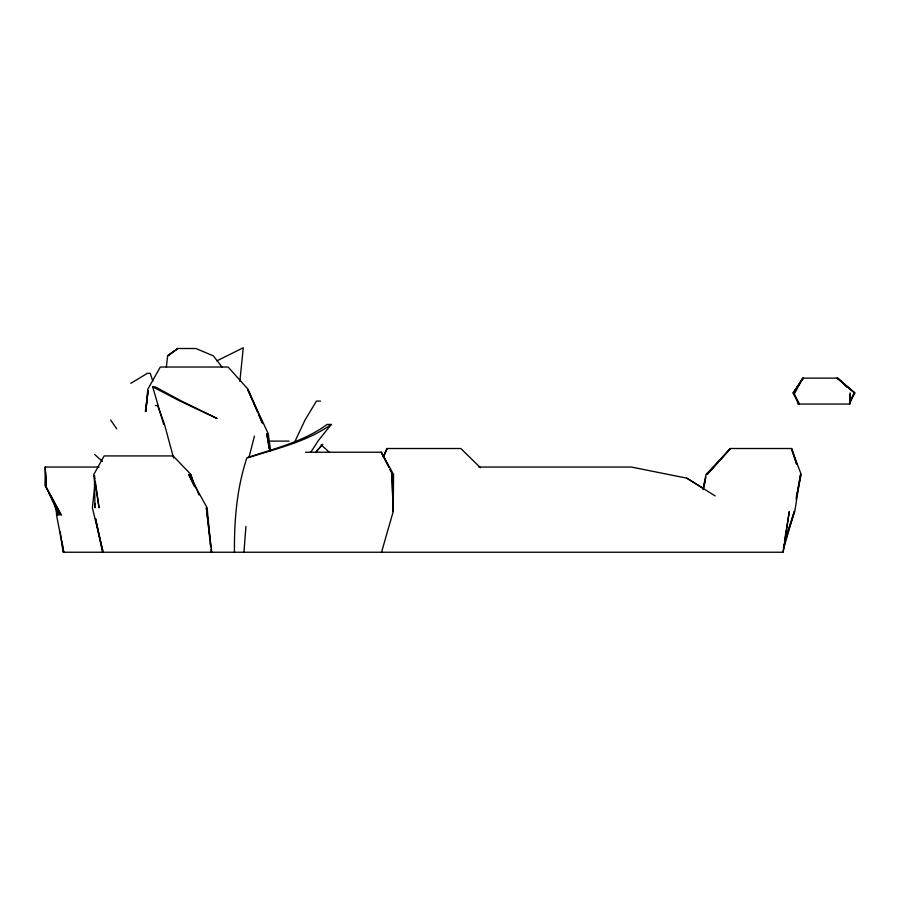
<?xml version="1.0" encoding="UTF-8"?>
<svg xmlns="http://www.w3.org/2000/svg" width="900" height="900" viewBox="0 0 900 900"><rect width="100%" height="100%" fill="white"/><g stroke="black" fill="none" stroke-linecap="round" stroke-linejoin="round"><path stroke-width="1.35" d="M234.45 552.24C234.169 520.403 236.801 488.16 246.915 457.774C274.23 448.56 303.559 441.81 327.127 424.44L331.301 424.44L318.454 440.415L311.051 451.822M850.072 392.951L849.893 404.066L798.03 404.066M45.349 467.044L45 485.561L61.312 515.194L45.495 485.561L58.995 515.194L57.825 511.155M95.153 503.618L95.029 507.791L94.331 475.841M850.005 394.335L849.566 404.066L854.224 392.951L849.825 401.591M243.956 552.24L245.936 526.433M239.861 381.386L243.27 347.76L216.889 360.821M145.71 411.469L147.803 389.25L160.301 367.02L228.094 367.02L248.018 389.25L262.654 423.54M145.946 411.469L146.239 408.69M146.52 405.923L147.105 400.365M147.532 396.191L148.118 390.634L145.328 411.469M94.95 484.178L92.374 507.791L103.061 552.24L95.546 518.569L102.555 552.24M166.376 367.02L167.591 355.905L177.649 348.502L195.941 348.502L213.401 355.905L222.019 367.02M783.36 548.168L784.012 544.095M784.451 541.373L789.3 511.493L783.214 552.24L63.101 552.24L60.21 531.664M796.399 496.406L797.186 492.289M797.974 488.171L800.595 474.446L794.779 511.493L785.104 540.416M703.058 489.544L705.971 474.446L730.564 448.515L707.197 474.446L730.26 448.515L791.707 448.515L796.658 464.074M796.061 499.151L801.18 474.446L791.404 448.515L796.534 464.074M703.688 488.171L705.116 481.309M249.03 457.223L254.441 436.106M703.339 487.676L705.904 477.09M782.696 552.24L794.25 511.493L787.905 531.214M381.532 552.24L393.221 511.493L393.548 474.446L381.173 452.228L388.822 467.044M294.379 442.665L305.044 419.996L316.474 401.096L320.501 401.096M383.243 457.166L386.921 448.515L460.834 448.515L480.442 467.73M383.94 455.929L387.169 448.515L383.749 455.929M794.947 392.951L802.721 378.135L837.788 378.135L854.55 392.951L837.101 378.135L855 392.951L849.859 401.839M802.721 378.135L793.373 392.951L800.325 382.691M801.866 380.419L803.408 378.135L792.923 392.951L799.346 404.066L793.699 392.951L798.356 404.066M315.608 452.588L322.796 444.285L316.811 450.585M331.301 424.44C306.664 441.911 276.368 448.56 248.062 457.774M130.793 383.321L147.375 373.32L150.232 373.32L152.854 381.206M152.685 386.843L155.239 386.843L181.192 400.916L217.125 418.511L179.719 400.916L152.685 386.843L163.665 424.316M155.306 405.551L157.523 405.551L164.362 423.889L173.554 457.942M269.314 441.113L289.058 441.113M305.516 452.228L381.476 452.228L388.924 467.044M99.056 467.044L45.068 467.044L46.328 485.561L45.63 472.331M478.935 467.044L631.373 467.044L686.835 478.159L703.406 488.531M686.835 478.159L715.163 495.934M94.646 454.444L102.431 461.43M321.109 444.814L329.321 452.228M837.788 378.135L847.283 387.394M110.633 419.996L116.707 428.805M194.524 486.799L188.674 474.446L207.112 507.791L210.735 546.683M257.558 412.11L247.556 389.25L268.222 433.699L270.551 450.236M258.66 414.652L262.001 422.269M199.046 494.966L190.384 474.446L192.398 481.118M193.556 483.784L190.868 474.446L173.115 455.929L104.153 455.929L93.802 474.446L99.056 507.791L95.288 481.399M54.709 504.416L57.161 515.194L57.06 511.155M270.011 451.62L266.749 433.699L269.257 448.864M61.988 541.271L63.709 552.24L56.554 515.194L56.531 511.155M94.5 475.841L94.894 478.62M211.759 552.24L206.347 507.791L209.88 539.741M210.184 542.52L210.645 546.683M210.994 549.461L211.252 552.24M392.771 500.512L391.961 474.446L393.221 511.493L392.861 503.257M177.806 348.502L167.636 355.905L177.806 348.502M392.647 474.446L390.094 469.507L392.647 474.446"/></g></svg>
